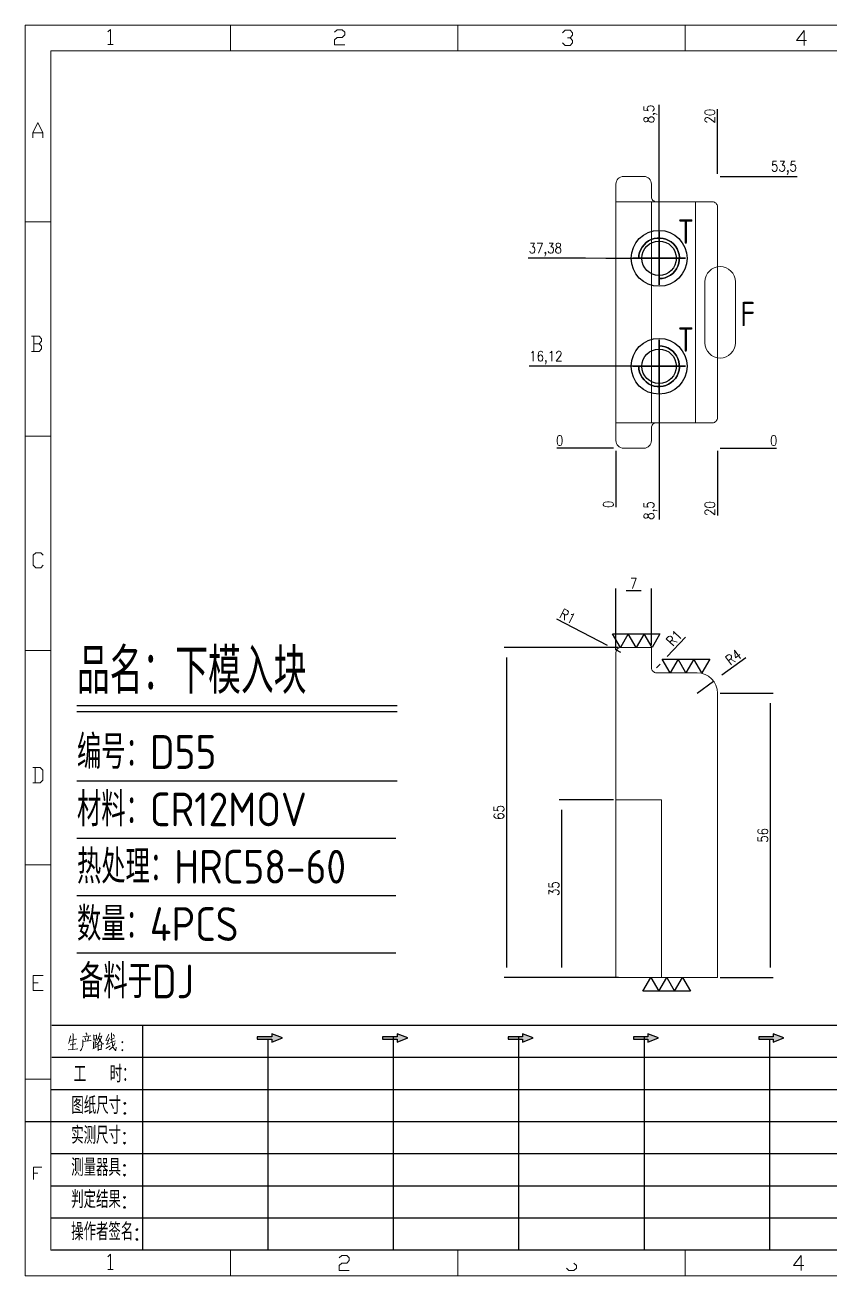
# Model space of a CAD drawing. Header units: millimetres. Extents: x 88508 to 142116, y -5268 to 20283.
# Drawn here: x 112006.3 to 112164.9, y -1151.5 to -905.2 of the extents above; entities that cross this region are included whole.
import ezdxf
from ezdxf.enums import TextEntityAlignment as Align

# ---------------------------------------------------------------- set-up
doc = ezdxf.new("R2010")
doc.units = ezdxf.units.MM
doc.linetypes.add('CENTER', pattern=[0])
doc.linetypes.add('DASHED', pattern=[0])
for name, color, linetype in [('DIE_P', 2, 'Continuous'), ('DIM', 4, 'Continuous'), ('TEXT', 4, 'Continuous')]:
    doc.layers.add(name, color=color, linetype=linetype)
doc.styles.add('chinesef_fs', font='simplex.shx', dxfattribs={"bigfont": 'gbcbig.shx'})
doc.styles.add('gbenor', font='gbenor.shx', dxfattribs={"bigfont": 'gbcbig.shx'})
doc.styles.add('GBENOR_', font='gbenor.shx', dxfattribs={"bigfont": 'gbcbig'})
doc.styles.get("Standard").update_dxf_attribs({"font": 'txt.shx', "width": 0.85, "bigfont": 'ctxt.shx'})
doc.styles.add('TXT', font='txt.shx', dxfattribs={"width": 0.8, "bigfont": 'ctxt.shx'})
doc.dimstyles.new('T-2-WX', dxfattribs={"dimtxt": 2, "dimasz": 2, "dimexe": 0.5, "dimexo": 0.5, "dimgap": 0.5, "dimtad": 1, "dimtxsty": 'Standard', "dimblk": 'OPEN30', "dimcen": 0, "dimazin": 3, "dimtfac": 1, "dimtmove": 0, "dimatfit": 3, "dimldrblk": 'OPEN30', "dimlwd": -1, "dimlwe": -1})

# ---------------------------------------------------------------- blocks, each defined once
blk = doc.blocks.new('U40')
for points in [[(351.8, 337.7), (351.8, 333.2), (367, 339.3), (351.8, 345.3), (351.8, 340.8), (331.2, 340.8), (331.2, 337.7)], [(545.7, 339.3), (530.6, 345.3), (530.6, 340.8), (509.9, 340.8), (509.9, 337.7), (530.6, 337.7), (530.6, 333.2)], [(724.5, 339.3), (709.3, 345.3), (709.3, 340.8), (688.7, 340.8), (688.7, 337.7), (709.3, 337.7), (709.3, 333.2)], [(903.3, 339.3), (888.1, 345.3), (888.1, 340.8), (867.5, 340.8), (867.5, 337.7), (888.1, 337.7), (888.1, 333.2)], [(1082.1, 339.3), (1066.9, 345.3), (1066.9, 340.8), (1046.3, 340.8), (1046.3, 337.7), (1066.9, 337.7), (1066.9, 333.2)]]:
    blk.add_hatch(color=3).paths.add_polyline_path(points)
at = {"color": 254, "lineweight": 18}
for p, q in [((0, 1783.5), (0, 0)), ((0, 1783.5), (2530.2, 1783.5)), ((941.1, 1783.5), (941.1, 1746.5)), ((37, 37), (37, 1746.5)), ((37, 1746.5), (2493.2, 1746.5)), ((0, 1502.7), (37, 1502.7)), ((0, 1197.2), (37, 1197.2)), ((0, 891.7), (37, 891.7)), ((0, 586.3), (37, 586.3)), ((0, 280.8), (37, 280.8)), ((37, 37), (2493.2, 37)), ((941.1, 0), (941.1, 37)), ((0, 0), (2530.2, 0))]:
    blk.add_line(p, q, dxfattribs=at)
at = {"color": 254, "linetype": 'Continuous', "lineweight": 18}
for p, q in [((293.1, 1783.5), (293.1, 1746.5)), ((617.1, 1783.5), (617.1, 1746.5)), ((293.1, 0), (293.1, 37)), ((617.1, 0), (617.1, 37))]:
    blk.add_line(p, q, dxfattribs=at)
for p, q in [((38, 357.6), (1598.2, 357.6)), ((38, 311.8), (1598.2, 311.8)), ((37.1, 266), (1598.2, 266)), ((0.1, 220.2), (1598.2, 220.2)), ((37.1, 174.4), (1598.2, 174.4)), ((37.1, 128.6), (1598.2, 128.6)), ((37.1, 82.8), (1598.2, 82.8))]:
    blk.add_line(p, q)
at = {"color": 254}
for p, q in [((167.8, 37), (167.8, 357.6)), ((525.5, 37), (525.5, 340.8)), ((704.3, 37), (704.3, 340.8)), ((883.1, 37), (883.1, 340.8)), ((346.7, 37), (346.7, 337.9)), ((1061.9, 37), (1061.9, 337.7)), ((1598.2, 37), (38, 37))]:
    blk.add_line(p, q, dxfattribs=at)
at = {"color": 92, "lineweight": 18}
for points in [[(118.3, 1773.7), (121.9, 1777.3), (121.9, 1755.8)], [(441.4, 1773.1), (445, 1776.7), (452.2, 1776.7), (455.8, 1773.1), (455.8, 1769.5), (452.2, 1765.9), (445, 1765.9), (441.4, 1762.3), (441.4, 1755.1), (455.8, 1755.1)], [(766.4, 1772.4), (770, 1776), (777.2, 1776), (780.8, 1772.4), (780.8, 1768.8), (777.2, 1765.2), (773.6, 1765.2)], [(1114.4, 1761.4), (1100, 1761.4), (1110.8, 1775.8), (1110.8, 1754.2)], [(118.3, 1755.8), (125.5, 1755.8)], [(777.2, 1765.2), (780.8, 1761.6), (780.8, 1758), (777.2, 1754.4), (770, 1754.4), (766.4, 1758)], [(11.1, 1622.8), (11.1, 1630), (18.3, 1644.4), (25.5, 1630), (25.5, 1622.8)], [(11.1, 1630), (25.5, 1630)], [(20, 1329), (23.6, 1332.6), (23.6, 1336.2), (20, 1339.8), (9.2, 1339.8)], [(12.8, 1339.8), (12.8, 1318.2)], [(9.2, 1318.2), (20, 1318.2), (23.6, 1321.8), (23.6, 1325.4), (20, 1329), (12.8, 1329)], [(26.1, 1013.2), (22.5, 1009.6), (15.3, 1009.6), (11.7, 1013.2), (11.7, 1027.6), (15.3, 1031.2), (22.5, 1031.2), (26.1, 1027.6)], [(11, 703.2), (21.8, 703.2), (25.4, 706.8), (25.4, 721.2), (21.8, 724.8), (11, 724.8)], [(14.6, 724.8), (14.6, 703.2)], [(26.1, 407), (11.7, 407), (11.7, 428.6), (26.1, 428.6)], [(11.7, 417.8), (18.9, 417.8)], [(12.3, 137.7), (12.3, 155), (23.8, 155)], [(12.3, 146.4), (18.1, 146.4)], [(118.3, 27.4), (121.9, 31), (121.9, 9.4)], [(447.9, 25.7), (451.5, 29.3), (458.7, 29.3), (462.3, 25.7), (462.3, 22.1), (458.7, 18.5), (451.5, 18.5), (447.9, 14.9), (447.9, 7.7), (462.3, 7.7)], [(782.7, 18.5), (786.3, 14.9), (786.3, 11.3), (782.7, 7.7), (775.5, 7.7), (771.9, 11.3)], [(1110.3, 14.9), (1095.9, 14.9), (1106.7, 29.3), (1106.7, 7.7)], [(118.3, 9.4), (125.5, 9.4)]]:
    blk.add_lwpolyline(points, dxfattribs=at)
at = {"color": 92, "lineweight": 0}
for points in [[(65, 342.2), (64.8, 341), (64.1, 337.9), (63.6, 335.7), (62.8, 333.5), (62.1, 331.4)], [(68.4, 345.9), (68.7, 344.4), (68.1, 322.9)], [(82.6, 340.8), (93.7, 342.2), (93.3, 342.4), (92.4, 342)], [(86.1, 336.1), (86, 337.5), (85.3, 339.8)], [(86.7, 346.7), (87.9, 344.6), (88.3, 343)], [(90.3, 341), (90.4, 339.6), (89.1, 335.3)], [(97.8, 344), (98.1, 342.6), (98.1, 340.8), (98.1, 337.9), (98.1, 336.3), (98.2, 337.7), (102.1, 338.3), (101.8, 338.3), (102.1, 343.6), (102.1, 343.2), (102.1, 342.8), (98.2, 342.2)], [(105.5, 341.2), (105.9, 341), (109.6, 341.8), (109.3, 342.6), (108.5, 339.6), (107.6, 337.3), (106.9, 335.9), (105.9, 334.3), (104.3, 332), (103.1, 330.4), (101.9, 329.4)], [(106.6, 346.5), (106.5, 345.2), (105.1, 341.2), (104.2, 338.9), (103.1, 336.3), (102.6, 335.5)], [(104.9, 339.1), (105.3, 338.7), (107, 335.7), (108.6, 333.3), (109.9, 331.2), (110.3, 330.8), (112.6, 330.8), (110.2, 331.2), (109, 332.6)], [(119.3, 344.8), (119.1, 343.8), (116.8, 338.5), (115.4, 335.5), (119.3, 336.3)], [(120.3, 339.4), (118.1, 333.5), (116.4, 330), (116.1, 329.8), (120.5, 331.4)], [(121.7, 336.7), (127.7, 339.6)], [(123.4, 346.5), (123.5, 345.4), (123.5, 340.8), (123.8, 337.3), (124, 335.3), (124.2, 333.1), (124.5, 331), (124.8, 329), (125.2, 327.4), (125.9, 325.7), (126.9, 323.9), (127.9, 322.7), (128.9, 321.7), (129.6, 321.3), (129.9, 326.1), (129.4, 321.5)], [(127.7, 341.6), (127.2, 342.4), (125.7, 344.2)], [(61.4, 322.3), (68.2, 322.9), (75.3, 323.7), (74.9, 323.9), (73.8, 323.5)], [(63.8, 335.9), (73.4, 337.5), (73.1, 337.7), (72.5, 337.3)], [(64.5, 329.6), (64.8, 329.6), (65.1, 329.6), (72.5, 331), (71.9, 331), (70.9, 330.8)], [(82.6, 335.1), (82.6, 331.8), (82.3, 329), (81.9, 326.8), (81.2, 324.9), (80.3, 323.1), (79.6, 321.9), (78.8, 320.9)], [(93.3, 335.5), (94.1, 335.7), (94.3, 335.5), (82.6, 334.3), (82.6, 335.1), (82.2, 336.9)], [(96.5, 323.9), (102.8, 327.2)], [(97.2, 334.3), (97.5, 333.5), (97.7, 324.7)], [(100.2, 337.9), (100.1, 325.9)], [(100.2, 332.6), (102.4, 333.1)], [(104.2, 330), (104.5, 329), (104.5, 321.1), (104.3, 322.1), (104.5, 322.7), (109.2, 323.1), (108.6, 323.1), (109, 329.2), (109, 330), (109.3, 329.4), (108.6, 329.4), (104.6, 328.8)], [(115.3, 324.3), (121.5, 328.2)], [(128.2, 332.4), (128.1, 331.6), (126.9, 329.6), (125.8, 328), (124.5, 326.3), (123, 324.7), (121.4, 323.3), (120.1, 322.3)], [(121.4, 332.2), (128.8, 335.1)]]:
    blk.add_lwpolyline(points, dxfattribs=at)
for points in [[(367, 339.3), (351.8, 345.3), (351.8, 340.8), (331.2, 340.8), (331.2, 337.7), (351.8, 337.7), (351.8, 333.2), (367, 339.3)], [(545.7, 339.3), (530.6, 345.3), (530.6, 340.8), (509.9, 340.8), (509.9, 337.7), (530.6, 337.7), (530.6, 333.2), (545.7, 339.3)], [(724.5, 339.3), (709.3, 345.3), (709.3, 340.8), (688.7, 340.8), (688.7, 337.7), (709.3, 337.7), (709.3, 333.2), (724.5, 339.3)], [(903.3, 339.3), (888.1, 345.3), (888.1, 340.8), (867.5, 340.8), (867.5, 337.7), (888.1, 337.7), (888.1, 333.2), (903.3, 339.3)], [(1082.1, 339.3), (1066.9, 345.3), (1066.9, 340.8), (1046.3, 340.8), (1046.3, 337.7), (1066.9, 337.7), (1066.9, 333.2), (1082.1, 339.3)]]:
    blk.add_lwpolyline(points)
for points in [[(138.7, 332.4), (139.4, 333.5), (138.7, 334.5), (138, 333.5)], [(138.7, 320.9), (139.4, 321.9), (138.7, 322.9), (138, 321.9)]]:
    blk.add_lwpolyline(points, close=True, dxfattribs=at)
at = {"color": 3, "style": 'chinesef_fs'}
for s, p in [('工  时：', (69.5, 275.7)), ('图纸尺寸:', (66.2, 230.9)), ('实测尺寸:', (65.9, 188.4)), ('测量器具:', (65.9, 142.6)), ('判定结果:', (65.9, 96.8)), ('操作者签名:', (65.9, 51))]:
    blk.add_text(s, height=24.57, dxfattribs=at).set_placement(p)
at = {"lineweight": 18, "style": 'GBENOR_'}
blk.add_attdef('文档路径', (2126, 386.9), '', height=17.8, dxfattribs=at)
at = {"lineweight": 20, "style": 'TXT'}
for tag, height, p in [('18-**-**', 16.3, (1866.6, 256.2)), ('客户名称', 16.1, (1741.1, 134, 0)), ('料厚:', 16.1, (1741.3, 93.2, 0))]:
    blk.add_attdef(tag, text='', height=height, dxfattribs=at).set_placement(p, align=Align.MIDDLE)
for tag, p, height in [('88888', (1850.9, 207.5), 14.9), ('材质:', (1691.2, 168, 0), 16.1), ('核准', (1869.4, 127.5, 0), 16.1), ('设计', (1868.8, 88.3, 0), 16.1), ('绘图', (1868.2, 49.1, 0), 16.1)]:
    blk.add_attdef(tag, p, '', height=height, dxfattribs=at)
for tag, p, height, width in [('3', (2234.7, 206.9), 15.8, 0.7), ('4', (2234.7, 167.4), 15.8, 0.7), ('核准日期', (2041.1, 124.2, 0), 16.1, 0.68), ('设计日期', (2041.1, 84.5, 0), 16.1, 0.68), ('1', (2251.9, 85.9), 14.6, 0.7), ('绘图日期', (2040.9, 46.4, 0), 16.1, 0.68), ('2', (2235, 49.2), 14.6, 0.7)]:
    blk.add_attdef(tag, p, '', height=height, dxfattribs=dict(at, width=width))
blk = doc.blocks.new('*D7790')
at = {"layer": 'Defpoints', "color": 0}
for p in [(112122.6, -988.48), (112142.6, -988.48), (112152.6, -988.48)]:
    blk.add_point(p, dxfattribs=at)
at = {"layer": 'DIM', "color": 0}
blk.add_line((112143.1, -988.48), (112154.23, -988.48), dxfattribs=at)
at = {"layer": 'DIM', "color": 0, "insert": (112153.67, -986.98), "char_height": 2, "attachment_point": 5}
blk.add_mtext('0', dxfattribs=at)
blk = doc.blocks.new('_Open30')
blk = doc.blocks.new('*D7791')
at = {"layer": 'Defpoints', "color": 0}
for p in [(112142.6, -934.98), (112152.6, -934.98), (112122.6, -988.48)]:
    blk.add_point(p, dxfattribs=at)
at = {"layer": 'DIM', "color": 0}
for p, q in [((112143.1, -934.98), (112146.6, -934.98)), ((112146.6, -934.98), (112148.6, -934.98)), ((112148.6, -934.98), (112158.28, -934.98))]:
    blk.add_line(p, q, dxfattribs=at)
at = {"layer": 'DIM', "color": 0, "insert": (112155.69, -933.29), "char_height": 2, "attachment_point": 5}
blk.add_mtext('53,5', dxfattribs=at)
blk = doc.blocks.new('*D7792')
at = {"layer": 'Defpoints', "color": 0}
for p in [(112112.6, -988.48), (112122.6, -988.48), (112122.6, -988.48)]:
    blk.add_point(p, dxfattribs=at)
at = {"layer": 'DIM', "color": 0}
blk.add_line((112122.1, -988.48), (112110.97, -988.48), dxfattribs=at)
at = {"layer": 'DIM', "color": 0, "insert": (112111.53, -986.98), "char_height": 2, "attachment_point": 5}
blk.add_mtext('0', dxfattribs=at)
blk = doc.blocks.new('*D7793')
at = {"layer": 'Defpoints', "color": 0}
for p in [(112112.6, -972.36), (112131.1, -972.36), (112122.6, -988.48)]:
    blk.add_point(p, dxfattribs=at)
at = {"layer": 'DIM', "color": 0}
for p, q in [((112116.6, -972.36), (112105.54, -972.36)), ((112120.6, -972.36), (112116.6, -972.36)), ((112130.6, -972.36), (112120.6, -972.36))]:
    blk.add_line(p, q, dxfattribs=at)
at = {"layer": 'DIM', "color": 0, "insert": (112108.82, -970.67), "char_height": 2, "attachment_point": 5}
blk.add_mtext('16,12', dxfattribs=at)
blk = doc.blocks.new('*D7794')
at = {"layer": 'Defpoints', "color": 0}
for p in [(112112.6, -951.1), (112131.1, -951.11), (112122.6, -988.48)]:
    blk.add_point(p, dxfattribs=at)
at = {"layer": 'DIM', "color": 0}
for p, q in [((112116.6, -951.1), (112105.3, -951.1)), ((112120.6, -951.11), (112116.6, -951.1)), ((112130.6, -951.11), (112120.6, -951.11))]:
    blk.add_line(p, q, dxfattribs=at)
at = {"layer": 'DIM', "color": 0, "insert": (112108.7, -949.41), "char_height": 2, "attachment_point": 5}
blk.add_mtext('37,38', dxfattribs=at)
blk = doc.blocks.new('*D7795')
at = {"layer": 'Defpoints', "color": 0}
for p in [(112122.6, -988.48), (112142.6, -988.48), (112142.6, -998.48)]:
    blk.add_point(p, dxfattribs=at)
at = {"layer": 'DIM', "color": 0}
for p, q in [((112142.6, -988.98), (112142.6, -992.48)), ((112142.6, -992.48), (112142.6, -994.48)), ((112142.6, -994.48), (112142.6, -1001.74))]:
    blk.add_line(p, q, dxfattribs=at)
at = {"layer": 'DIM', "color": 0, "insert": (112141.1, -1000.36), "char_height": 2, "attachment_point": 5, "rotation": 90}
blk.add_mtext('20', dxfattribs=at)
blk = doc.blocks.new('*D7796')
at = {"layer": 'Defpoints', "color": 0}
for p in [(112131.1, -972.36), (112122.6, -988.48), (112131.1, -998.48)]:
    blk.add_point(p, dxfattribs=at)
at = {"layer": 'DIM', "color": 0}
for p, q in [((112131.1, -972.86), (112131.1, -990.48)), ((112131.1, -990.48), (112131.1, -994.48)), ((112131.1, -994.48), (112131.1, -1002.55))]:
    blk.add_line(p, q, dxfattribs=at)
at = {"layer": 'DIM', "color": 0, "insert": (112129.41, -1000.76), "char_height": 2, "attachment_point": 5, "rotation": 90}
blk.add_mtext('8,5', dxfattribs=at)
blk = doc.blocks.new('*D7797')
at = {"layer": 'Defpoints', "color": 0}
for p in [(112122.6, -988.48), (112122.6, -988.48), (112122.6, -998.48)]:
    blk.add_point(p, dxfattribs=at)
at = {"layer": 'DIM', "color": 0}
blk.add_line((112122.6, -988.98), (112122.6, -1000.12), dxfattribs=at)
at = {"layer": 'DIM', "color": 0, "insert": (112121.1, -999.55), "char_height": 2, "attachment_point": 5, "rotation": 90}
blk.add_mtext('0', dxfattribs=at)
blk = doc.blocks.new('*D7798')
at = {"layer": 'Defpoints', "color": 0}
for p in [(112142.6, -924.98), (112142.6, -934.98), (112122.6, -988.48)]:
    blk.add_point(p, dxfattribs=at)
at = {"layer": 'DIM', "color": 0}
for p, q in [((112142.6, -928.98), (112142.6, -921.73)), ((112142.6, -930.98), (112142.6, -928.98)), ((112142.6, -934.48), (112142.6, -930.98))]:
    blk.add_line(p, q, dxfattribs=at)
at = {"layer": 'DIM', "color": 0, "insert": (112141.1, -923.11), "char_height": 2, "attachment_point": 5, "rotation": 90}
blk.add_mtext('20', dxfattribs=at)
blk = doc.blocks.new('*D7799')
at = {"layer": 'Defpoints', "color": 0}
for p in [(112131.1, -924.98), (112131.1, -951.11), (112122.6, -988.48)]:
    blk.add_point(p, dxfattribs=at)
at = {"layer": 'DIM', "color": 0}
for p, q in [((112131.1, -928.98), (112131.1, -920.92)), ((112131.1, -932.98), (112131.1, -928.98)), ((112131.1, -950.61), (112131.1, -932.98))]:
    blk.add_line(p, q, dxfattribs=at)
at = {"layer": 'DIM', "color": 0, "insert": (112129.41, -922.7), "char_height": 2, "attachment_point": 5, "rotation": 90}
blk.add_mtext('8,5', dxfattribs=at)
blk = doc.blocks.new('*D7800')
at = {"layer": 'Defpoints', "color": 0}
for p in [(112123.6, -1027.7), (112101.07, -1092.7), (112123.6, -1092.7)]:
    blk.add_point(p, dxfattribs=at)
at = {"layer": 'DIM', "color": 0}
for p, q in [((112123.1, -1027.7), (112100.57, -1027.7)), ((112101.07, -1029.7), (112101.07, -1090.7)), ((112123.1, -1092.7), (112100.57, -1092.7))]:
    blk.add_line(p, q, dxfattribs=at)
at = {"layer": 'DIM', "color": 0, "insert": (112099.57, -1060.2), "char_height": 2, "attachment_point": 5, "rotation": 90}
blk.add_mtext('65', dxfattribs=at)
blk = doc.blocks.new('*D7801')
at = {"layer": 'Defpoints', "color": 0}
for p in [(112122.6, -1057.7), (112111.91, -1092.7), (112122.6, -1092.7)]:
    blk.add_point(p, dxfattribs=at)
at = {"layer": 'DIM', "color": 0}
for p, q in [((112122.1, -1057.7), (112111.41, -1057.7)), ((112111.91, -1059.7), (112111.91, -1090.7)), ((112122.1, -1092.7), (112111.41, -1092.7))]:
    blk.add_line(p, q, dxfattribs=at)
at = {"layer": 'DIM', "color": 0, "insert": (112110.41, -1075.2), "char_height": 2, "attachment_point": 5, "rotation": 90}
blk.add_mtext('35', dxfattribs=at)
blk = doc.blocks.new('*D7802')
at = {"layer": 'Defpoints', "color": 0}
for p in [(112122.71, -1028.24), (112123.6, -1028.7)]:
    blk.add_point(p, dxfattribs=at)
at = {"layer": 'DIM', "color": 0}
for p, q in [((112120.94, -1027.32), (112110.96, -1022.15)), ((112123.6, -1028.7), (112122.71, -1028.24))]:
    blk.add_line(p, q, dxfattribs=at)
at = {"layer": 'DIM', "color": 0, "insert": (112113.1, -1021.57), "char_height": 2, "attachment_point": 5, "rotation": 332.6157}
blk.add_mtext('R1', dxfattribs=at)
blk = doc.blocks.new('*D7803')
at = {"layer": 'Defpoints', "color": 0}
for p in [(112122.6, -1016.6), (112122.6, -1028.7), (112129.6, -1027.7)]:
    blk.add_point(p, dxfattribs=at)
at = {"layer": 'DIM', "color": 0}
for p, q in [((112122.6, -1028.2), (112122.6, -1016.1)), ((112127.6, -1016.6), (112124.6, -1016.6)), ((112129.6, -1027.2), (112129.6, -1016.1))]:
    blk.add_line(p, q, dxfattribs=at)
at = {"layer": 'DIM', "color": 0, "insert": (112126.1, -1015.1), "char_height": 2, "attachment_point": 5}
blk.add_mtext('7', dxfattribs=at)
blk = doc.blocks.new('*D7804')
at = {"layer": 'Defpoints', "color": 0}
for p in [(112130.6, -1031.7), (112131.29, -1030.98)]:
    blk.add_point(p, dxfattribs=at)
at = {"layer": 'DIM', "color": 0}
for p, q in [((112136.3, -1025.71), (112132.67, -1029.53)), ((112130.6, -1031.7), (112131.29, -1030.98))]:
    blk.add_line(p, q, dxfattribs=at)
at = {"layer": 'DIM', "color": 0, "insert": (112134.08, -1025.86), "char_height": 2, "attachment_point": 5, "rotation": 46.4526}
blk.add_mtext('R1', dxfattribs=at)
blk = doc.blocks.new('*D7805')
at = {"layer": 'Defpoints', "color": 0}
for p in [(112141.83, -1034.35), (112138.6, -1036.7)]:
    blk.add_point(p, dxfattribs=at)
at = {"layer": 'DIM', "color": 0}
for p, q in [((112148.16, -1029.73), (112143.45, -1033.17)), ((112138.6, -1036.7), (112141.83, -1034.35))]:
    blk.add_line(p, q, dxfattribs=at)
at = {"layer": 'DIM', "color": 0, "insert": (112145.73, -1029.65), "char_height": 2, "attachment_point": 5, "rotation": 36.0873}
blk.add_mtext('R4', dxfattribs=at)
blk = doc.blocks.new('*D7806')
at = {"layer": 'Defpoints', "color": 0}
for p in [(112142.6, -1036.7), (112153.04, -1036.7), (112142.6, -1092.7)]:
    blk.add_point(p, dxfattribs=at)
at = {"layer": 'DIM', "color": 0}
for p, q in [((112143.1, -1036.7), (112153.54, -1036.7)), ((112153.04, -1090.7), (112153.04, -1038.7)), ((112143.1, -1092.7), (112153.54, -1092.7))]:
    blk.add_line(p, q, dxfattribs=at)
at = {"layer": 'DIM', "color": 0, "insert": (112151.54, -1064.7), "char_height": 2, "attachment_point": 5, "rotation": 90}
blk.add_mtext('56', dxfattribs=at)

msp = doc.modelspace()

# ---------------------------------------------------------------- linework, layer by layer
at = {"layer": 'DIE_P', "linetype": 'Continuous', "lineweight": 15}
for p, q in [((112132.601, -939.984), (112122.601, -939.984)), ((112132.601, -983.484), (112122.601, -983.484))]:
    msp.add_line(p, q, dxfattribs=at)
msp.add_lwpolyline([(112122.601, -986.984), (112122.601, -936.484, -0.4142136), (112124.101, -934.984), (112128.101, -934.984, -0.4142136), (112129.601, -936.484), (112129.601, -938.984, 0.4142136), (112130.601, -939.984), (112141.601, -939.984, -0.4142136), (112142.601, -940.984), (112142.601, -982.484, -0.4142136), (112141.601, -983.484), (112130.601, -983.484, 0.4142136), (112129.601, -984.484), (112129.601, -986.984, -0.4142136), (112128.101, -988.484), (112124.101, -988.484, -0.4142136)], format="xyb", close=True, dxfattribs=at)
for points in [[(112129.601, -939.984), (112129.601, -983.484)], [(112138.301, -939.984), (112138.301, -983.484)], [(112122.601, -1057.703), (112131.601, -1057.703), (112131.601, -1092.703)]]:
    msp.add_lwpolyline(points, dxfattribs=at)
at = {"layer": 'DIE_P'}
for points in [[(112127.101, -951.105, -2.4142136), (112131.101, -955.105, 2.4142136)], [(112127.101, -972.364, 2.4142136), (112131.101, -968.364, -2.4142136)]]:
    msp.add_lwpolyline(points, format="xyb", close=True, dxfattribs=at)
at = {"layer": 'DIE_P', "color": 4, "linetype": 'CENTER', "ltscale": 0.007}
for points in [[(112131.101, -945.905), (112131.101, -956.305)], [(112136.301, -951.105), (112125.901, -951.105)], [(112131.101, -977.564), (112131.101, -967.164)], [(112136.301, -972.364), (112125.901, -972.364)]]:
    msp.add_lwpolyline(points, close=True, dxfattribs=at)
at = {"layer": 'DIE_P', "color": 52, "linetype": 'DASHED', "lineweight": 15, "ltscale": 0.5}
msp.add_lwpolyline([(112140.121, -967.734, 1), (112146.121, -967.734), (112146.121, -955.734, 1), (112140.121, -955.734)], format="xyb", close=True, dxfattribs=at)
at = {"layer": 'DIE_P', "linetype": 'Continuous', "lineweight": 18}
msp.add_lwpolyline([(112129.601, -1027.703), (112123.601, -1027.703, 0.4142136), (112122.601, -1028.703), (112122.601, -1092.703), (112142.601, -1092.703), (112142.601, -1036.703, 0.4142133), (112138.601, -1032.703), (112130.601, -1032.703, -0.4142136), (112129.601, -1031.703)], format="xyb", close=True, dxfattribs=at)
at = {"layer": 'DIE_P'}
for centre, radius in [((112131.101, -951.105), 5.5), ((112131.101, -951.105), 3.4), ((112131.101, -951.105), 3.4), ((112131.101, -972.364), 5.5), ((112131.101, -972.364), 3.4), ((112131.101, -972.364), 3.4)]:
    msp.add_circle(centre, radius, dxfattribs=at)
at = {"layer": 'DIM', "color": 4, "linetype": 'Continuous', "lineweight": 25}
for p, q in [((112016.492, -1039.172), (112079.552, -1039.172)), ((112016.492, -1040.334), (112079.552, -1040.334)), ((112016.492, -1053.948), (112079.552, -1053.948)), ((112016.492, -1065.238), (112079.278, -1065.238)), ((112016.492, -1076.528), (112079.278, -1076.528)), ((112016.492, -1087.818), (112079.278, -1087.818))]:
    msp.add_line(p, q, dxfattribs=at)
at = {"layer": 'TEXT'}
for points in [[(112131.277, -1025.003), (112129.718, -1027.703), (112128.16, -1025.003), (112126.601, -1027.703), (112125.042, -1025.003), (112123.483, -1027.703), (112121.924, -1025.003), (112131.277, -1025.003)], [(112141.076, -1030.003), (112139.518, -1032.703), (112137.959, -1030.003), (112136.4, -1032.703), (112134.841, -1030.003), (112133.282, -1032.703), (112131.723, -1030.003), (112141.076, -1030.003)], [(112127.924, -1095.403), (112129.483, -1092.703), (112131.042, -1095.403), (112132.601, -1092.703), (112134.16, -1095.403), (112135.718, -1092.703), (112137.277, -1095.403), (112127.924, -1095.403)]]:
    msp.add_lwpolyline(points, close=True, dxfattribs=at)

# ---------------------------------------------------------------- block references
at = {"ltscale": 3, "xscale": 0.1380887844040191, "yscale": 0.1380887844040191, "zscale": 0.1380887844040191}
msp.add_blockref('U40', (112006.262, -1151.456), dxfattribs=at)

# ---------------------------------------------------------------- texts
at = {"layer": 'DIM', "color": 3, "linetype": 'Continuous', "lineweight": 25, "style": 'gbenor'}
for s, height, p in [('品名：下模入块', 8.9655, (112016.492, -1036.847)), ('编号：D55', 6.6411, (112016.492, -1051.624)), ('材料：CR12MOV', 6.6411, (112016.492, -1062.914)), ('热处理：HRC58-60', 6.64111, (112016.492, -1074.204)), ('数量：4PCS', 6.6411, (112016.492, -1085.493)), ('备料于DJ', 6.6411, (112016.896, -1096.783))]:
    msp.add_text(s, height=height, dxfattribs=at).set_placement(p)
at = {"layer": 'TEXT', "color": 4, "style": 'gbenor'}
for s, p in [('T', (112136.362, -945.844)), ('F', (112148.557, -962.078)), ('T', (112136.362, -967.103))]:
    msp.add_text(s, height=4.8, dxfattribs=at).set_placement(p, align=Align.MIDDLE_CENTER)

# ---------------------------------------------------------------- dimensions: what is measured, and where the dimension line sits
at = {"layer": 'DIM'}
for feature_location, offset, dtype, origin, picture, middle in [((112131.101, -951.105), (0, 26.121), 1, (112122.601, -988.484), '*D7799', (112129.41, -922.703)), ((112142.601, -934.984), (0, 10), 1, (112122.601, -988.484), '*D7798', (112141.101, -923.108)), ((112142.601, -934.984), (10, 0), 0, (112122.601, -988.484), '*D7791', (112155.691, -933.293)), ((112131.101, -951.105), (-18.5, 0), 0, (112122.601, -988.484), '*D7794', (112108.701, -949.414)), ((112131.101, -972.364), (-18.5, 0), 0, (112122.601, -988.484), '*D7793', (112108.822, -970.673)), ((112131.101, -972.364), (0, -26.12), 1, (112122.601, -988.484), '*D7796', (112129.41, -1000.765)), ((112122.600741286, -988.483918548), (-10, 0), 0, (112122.600741286, -988.483918548), '*D7792', (112111.53407462, -986.983918548)), ((112142.600741306, -988.483918548), (10, 0), 0, (112122.600741286, -988.483918548), '*D7790', (112153.667407973, -986.983918548)), ((112122.600741286, -988.483918548), (0, -10), 1, (112122.600741286, -988.483918548), '*D7797', (112121.100741286, -999.550585215)), ((112142.601, -988.484), (0, -10), 1, (112122.601, -988.484), '*D7795', (112141.101, -1000.36))]:
    dim = msp.add_ordinate_dim(feature_location=feature_location, offset=offset, dtype=dtype, origin=origin, dimstyle='T-2-WX', dxfattribs=at)
    dim.commit()
    dim.dimension.update_dxf_attribs({"geometry": picture, "text_midpoint": middle})
dim = msp.add_linear_dim(base=(112122.601, -1016.601), p1=(112129.601, -1027.703), p2=(112122.601, -1028.703), dimstyle='T-2-WX', dxfattribs=at)
dim.commit()
dim.dimension.update_dxf_attribs({"geometry": '*D7803', "text_midpoint": (112126.101, -1015.101)})
dim = msp.add_radius_dim(center=(112123.601, -1028.703), mpoint=(112122.713, -1028.243), dimstyle='T-2-WX', dxfattribs=at)
dim.commit()
dim.dimension.update_dxf_attribs({"geometry": '*D7802', "text_midpoint": (112112.409, -1022.905), "dimtype": 164})
for center, mpoint, picture, middle in [((112130.601, -1031.703), (112131.29, -1030.978), '*D7804', (112134.084, -1025.862)), ((112138.601, -1036.703), (112141.833, -1034.347), '*D7805', (112145.731, -1029.65))]:
    dim = msp.add_radius_dim(center=center, mpoint=mpoint, dimstyle='T-2-WX', dxfattribs=at)
    dim.commit()
    dim.dimension.update_dxf_attribs({"geometry": picture, "text_midpoint": middle})
for base, p1, p2, picture, middle in [((112101.074, -1092.703), (112123.601, -1027.703), (112123.601, -1092.703), '*D7800', (112099.574, -1060.203)), ((112153.038, -1036.703), (112142.601, -1092.703), (112142.601, -1036.703), '*D7806', (112151.538, -1064.703)), ((112111.915, -1092.703), (112122.601, -1057.703), (112122.601, -1092.703), '*D7801', (112110.415, -1075.203))]:
    dim = msp.add_linear_dim(base=base, p1=p1, p2=p2, angle=90, dimstyle='T-2-WX', dxfattribs=at)
    dim.commit()
    dim.dimension.update_dxf_attribs({"geometry": picture, "text_midpoint": middle})

doc.saveas('drawing.dxf')
